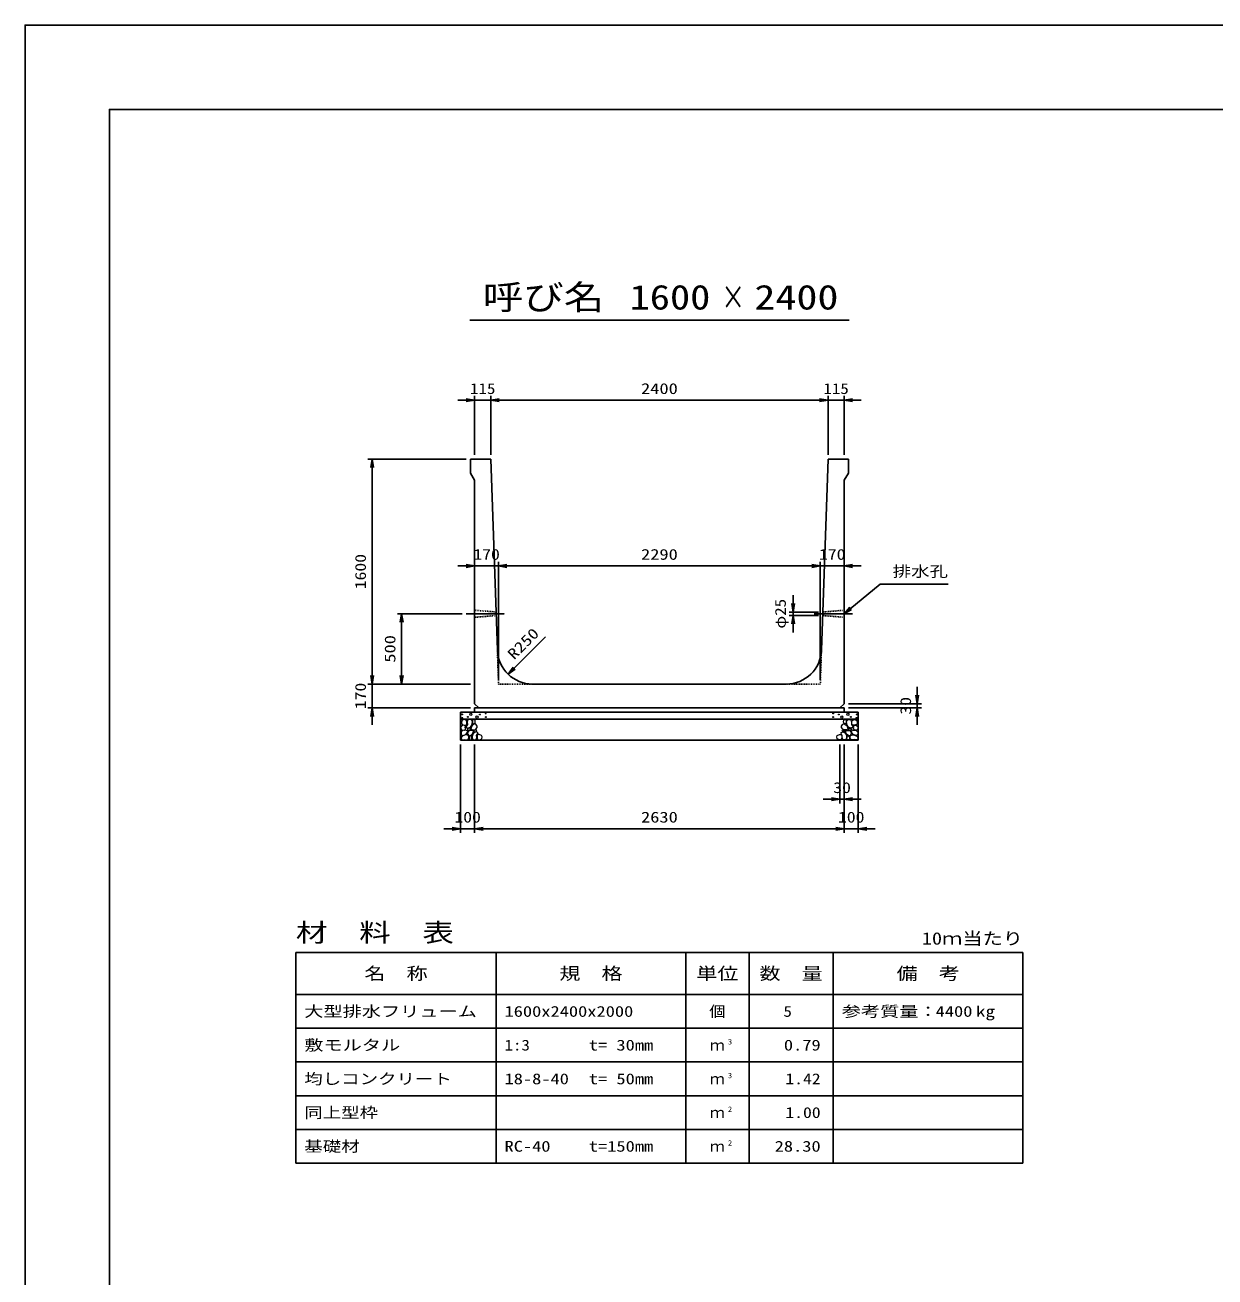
# Model space of a CAD drawing. Units: millimetres at full size. Extents: x 0 to 25230, y 0 to 17820.
# Drawn here: x 0 to 8469, y 8910 to 17820 of the extents above; entities that cross this region are included whole.
import ezdxf
from ezdxf.enums import TextEntityAlignment as Align

# ---------------------------------------------------------------- set-up
doc = ezdxf.new("R2010")
doc.units = ezdxf.units.MM
doc.linetypes.add('CHAIN', pattern=[18.5, 12, -1.5, 3.5, -1.5])
doc.linetypes.add('DASHED_SPACED', pattern=[12, 6, -6])
for name, color, linetype, lineweight in [('0_2', 7, 'Continuous', 25), ('D-BMK', 2, 'CHAIN', 25), ('D-DCR-HCHn', 4, 'Continuous', 9), ('D-MTR-FRAM', 7, 'Continuous', 25), ('D-MTR-LINE', 7, 'Continuous', 25), ('D-STR-DIM', 7, 'Continuous', 25), ('D-STR-STRn', 1, 'Continuous', 25), ('D-TTL', 2, 'Continuous', 25), ('D-TTL-TXT', 7, 'Continuous', 25)]:
    doc.layers.add(name, color=color, linetype=linetype, lineweight=lineweight)
doc.layers.add('D-MTR', color=7, linetype='Continuous')
doc.layers.add('D-MTR-TXT', color=7, linetype='Continuous')
doc.styles.add('ＭＳ ゴシック', font='')
doc.styles.get('ＭＳ ゴシック').set_extended_font_data('MS Gothic')

# ---------------------------------------------------------------- blocks, each defined once
blk = doc.blocks.new('open_arrow')
at = {"color": 0, "linetype": 'Continuous', "lineweight": -2}
blk.add_lwpolyline([(7.5, 1.25), (0, 0), (7.5, -1.25)], dxfattribs=at)

msp = doc.modelspace()

# ---------------------------------------------------------------- linework, layer by layer
at = {"layer": '0_2'}
for p, q in [((3110, 13630), (2650, 13630)), ((2680, 13630), (2680, 13130)), ((3170, 13130), (2650, 13130))]:
    msp.add_line(p, q, dxfattribs=at)
at = {"layer": 'D-BMK'}
for p, q in [((3140, 13630), (3412.812, 13630)), ((5617.188, 13630), (5890, 13630))]:
    msp.add_line(p, q, dxfattribs=at)
at = {"layer": 'D-DCR-HCHn'}
for points in [[(3105.46, 12830.356), (3100.26, 12814.753), (3107.194, 12804.352), (3124.53, 12802.618), (3136.366, 12807.699), (3131.464, 12819.954), (3134.932, 12826.889), (3127.997, 12833.823), (3117.596, 12837.29)], [(3138.399, 12873.696), (3122.796, 12877.163), (3108.928, 12870.228), (3107.194, 12854.626), (3110.661, 12842.491), (3127.997, 12837.29), (3140.132, 12837.29), (3145.333, 12845.958), (3145.333, 12865.028)], [(3152.267, 12875.429), (3147.067, 12859.827), (3148.8, 12842.491), (3136.665, 12823.421), (3152.267, 12814.753), (3169.603, 12823.421), (3180.005, 12837.29), (3183.472, 12859.827), (3180.005, 12871.962), (3169.603, 12877.163)], [(3181.739, 12833.823), (3173.071, 12813.02), (3180.005, 12804.352), (3200.808, 12804.352), (3209.476, 12807.819), (3218.144, 12819.954), (3218.144, 12830.356), (3209.476, 12844.224), (3199.074, 12845.958)], [(3185.206, 12871.962), (3185.206, 12851.159), (3193.874, 12845.958), (3202.542, 12851.159), (3204.275, 12863.294), (3202.542, 12873.696), (3190.407, 12877.163)], [(5848.261, 12833.823), (5856.929, 12813.02), (5849.995, 12804.352), (5829.192, 12804.352), (5820.524, 12807.819), (5811.856, 12819.954), (5811.856, 12830.356), (5820.524, 12844.224), (5830.926, 12845.958)], [(5844.794, 12871.962), (5844.794, 12851.159), (5836.126, 12845.958), (5827.458, 12851.159), (5825.725, 12863.294), (5827.458, 12873.696), (5839.593, 12877.163)], [(5877.733, 12875.429), (5882.933, 12859.827), (5881.2, 12842.491), (5893.335, 12823.421), (5877.733, 12814.753), (5860.397, 12823.421), (5849.995, 12837.29), (5846.528, 12859.827), (5849.995, 12871.962), (5860.397, 12877.163)], [(5891.601, 12873.696), (5907.204, 12877.163), (5921.072, 12870.228), (5922.806, 12854.626), (5919.339, 12842.491), (5902.003, 12837.29), (5889.868, 12837.29), (5884.667, 12845.958), (5884.667, 12865.028)], [(5924.54, 12830.356), (5929.74, 12814.753), (5922.806, 12804.352), (5905.47, 12802.618), (5893.634, 12807.699), (5898.536, 12819.954), (5895.068, 12826.889), (5902.003, 12833.823), (5912.404, 12837.29)], [(3138.366, 12772.757), (3151.208, 12792.019), (3149.603, 12796.834), (3131.946, 12801.65), (3115.894, 12800.045), (3104.658, 12790.414), (3103.052, 12779.177), (3104.658, 12767.941), (3117.499, 12764.731)], [(3144.787, 12732.627), (3156.023, 12737.443), (3159.234, 12753.494), (3152.813, 12764.731), (3141.577, 12767.941), (3127.13, 12766.336), (3111.078, 12759.915), (3103.052, 12750.284), (3103.052, 12739.048), (3107.868, 12732.627), (3127.13, 12734.232)], [(3155.735, 12814.753), (3147.067, 12807.819), (3150.534, 12802.618), (3162.669, 12802.618), (3167.87, 12804.352), (3171.337, 12811.286), (3166.136, 12816.487)], [(3183.311, 12772.757), (3191.337, 12792.019), (3184.916, 12800.045), (3165.654, 12800.045), (3157.628, 12796.834), (3149.603, 12785.598), (3149.603, 12775.967), (3157.628, 12763.125), (3167.259, 12761.52)], [(3180.101, 12737.443), (3180.101, 12756.705), (3172.075, 12761.52), (3164.049, 12756.705), (3162.444, 12745.469), (3164.049, 12735.837), (3175.285, 12732.627)], [(3210.599, 12734.232), (3215.415, 12748.679), (3213.81, 12764.731), (3225.046, 12782.388), (3210.599, 12790.414), (3194.548, 12782.388), (3184.916, 12769.546), (3181.706, 12748.679), (3184.916, 12737.443), (3194.548, 12732.627)], [(3207.389, 12790.414), (3215.415, 12796.834), (3212.204, 12801.65), (3200.968, 12801.65), (3196.153, 12800.045), (3192.942, 12793.624), (3197.758, 12788.808)], [(3223.441, 12735.837), (3237.887, 12732.627), (3250.729, 12739.048), (3252.334, 12753.494), (3249.124, 12764.731), (3233.072, 12769.546), (3221.836, 12769.546), (3217.02, 12761.52), (3217.02, 12743.863)], [(5806.559, 12735.837), (5792.113, 12732.627), (5779.271, 12739.048), (5777.666, 12753.494), (5780.876, 12764.731), (5796.928, 12769.546), (5808.164, 12769.546), (5812.98, 12761.52), (5812.98, 12743.863)], [(5819.401, 12734.232), (5814.585, 12748.679), (5816.19, 12764.731), (5804.954, 12782.388), (5819.401, 12790.414), (5835.452, 12782.388), (5845.084, 12769.546), (5848.294, 12748.679), (5845.084, 12737.443), (5835.452, 12732.627)], [(5822.611, 12790.414), (5814.585, 12796.834), (5817.796, 12801.65), (5829.032, 12801.65), (5833.847, 12800.045), (5837.058, 12793.624), (5832.242, 12788.808)], [(5846.689, 12772.757), (5838.663, 12792.019), (5845.084, 12800.045), (5864.346, 12800.045), (5872.372, 12796.834), (5880.397, 12785.598), (5880.397, 12775.967), (5872.372, 12763.125), (5862.741, 12761.52)], [(5849.899, 12737.443), (5849.899, 12756.705), (5857.925, 12761.52), (5865.951, 12756.705), (5867.556, 12745.469), (5865.951, 12735.837), (5854.715, 12732.627)], [(5874.265, 12814.753), (5882.933, 12807.819), (5879.466, 12802.618), (5867.331, 12802.618), (5862.13, 12804.352), (5858.663, 12811.286), (5863.864, 12816.487)], [(5885.213, 12732.627), (5873.977, 12737.443), (5870.766, 12753.494), (5877.187, 12764.731), (5888.423, 12767.941), (5902.87, 12766.336), (5918.922, 12759.915), (5926.948, 12750.284), (5926.948, 12739.048), (5922.132, 12732.627), (5902.87, 12734.232)], [(5891.634, 12772.757), (5878.792, 12792.019), (5880.397, 12796.834), (5898.054, 12801.65), (5914.106, 12800.045), (5925.342, 12790.414), (5926.948, 12779.177), (5925.342, 12767.941), (5912.501, 12764.731)]]:
    msp.add_lwpolyline(points, close=True, dxfattribs=at)
for centre, radius in [((3173.336, 12913.955), 7.5), ((3278.131, 12920.006), 3), ((5751.869, 12920.006), 3), ((5856.664, 12913.955), 7.5), ((3110.727, 12913.955), 3), ((3111.869, 12888.91), 3), ((3152.292, 12895.752), 3), ((3216.664, 12894.961), 7.5), ((3237.708, 12913.164), 3), ((3279.273, 12894.961), 3), ((5750.727, 12894.961), 3), ((5792.292, 12913.164), 3), ((5813.336, 12894.961), 7.5), ((5877.708, 12895.752), 3), ((5918.131, 12888.91), 3), ((5919.273, 12913.955), 3)]:
    msp.add_circle(centre, radius, dxfattribs=at)
at = {"layer": 'D-MTR-FRAM'}
for p, q in [((1927.5, 11220), (7102.5, 11220)), ((1927.5, 11220), (1927.5, 9720)), ((7102.5, 11220), (7102.5, 9720)), ((1927.5, 9720), (7102.5, 9720))]:
    msp.add_line(p, q, dxfattribs=at)
at = {"layer": 'D-MTR-LINE'}
for p, q in [((3352.5, 11220), (3352.5, 9720)), ((4702.5, 11220), (4702.5, 9720)), ((5152.5, 11220), (5152.5, 9720)), ((5752.5, 11220), (5752.5, 9720)), ((1927.5, 10920), (7102.5, 10920)), ((1927.5, 10680), (7102.5, 10680)), ((1927.5, 10440), (7102.5, 10440)), ((1927.5, 10200), (7102.5, 10200)), ((1927.5, 9960), (7102.5, 9960))]:
    msp.add_line(p, q, dxfattribs=at)
at = {"layer": 'D-STR-DIM'}
for p, q in [((3080, 15150), (3435, 15150)), ((3200, 14760), (3200, 15180)), ((3315, 14760), (3315, 15180)), ((3315, 14760), (3315, 15180)), ((3315, 15150), (5715, 15150)), ((5595, 15150), (5950, 15150)), ((5715, 14760), (5715, 15180)), ((5715, 14760), (5715, 15180)), ((5830, 14760), (5830, 15180)), ((3140, 14730), (2440, 14730)), ((2470, 14730), (2470, 13130)), ((3370, 13160), (3370, 14000)), ((3370, 13160), (3370, 14000)), ((5660, 13160), (5660, 14000)), ((5660, 13160), (5660, 14000)), ((3080, 13970), (3490, 13970)), ((3370, 13970), (5660, 13970)), ((5540, 13970), (5950, 13970)), ((5467.188, 13762.5), (5467.188, 13497.5)), ((5647.617, 13642.5), (5437.188, 13642.5)), ((5646.758, 13617.5), (5437.188, 13617.5)), ((3437.84, 13200.212), (3703.005, 13465.377)), ((2470, 13250), (2470, 12840)), ((3170, 13130), (2440, 13130)), ((3170, 13130), (2440, 13130)), ((6350, 13110), (6350, 12840)), ((3170, 12960), (2440, 12960)), ((5860, 12990), (6380, 12990)), ((5860, 12960), (6380, 12960)), ((3100, 12700), (3100, 12070)), ((3200, 12700), (3200, 12070)), ((3200, 12700), (3200, 12070)), ((5800, 12700), (5800, 12280)), ((5830, 12700), (5830, 12070)), ((5830, 12700), (5830, 12070)), ((5830, 12700), (5830, 12280)), ((5930, 12700), (5930, 12070)), ((5680, 12310), (5950, 12310)), ((3320, 12100), (2980, 12100)), ((3200, 12100), (5830, 12100)), ((6050, 12100), (5710, 12100))]:
    msp.add_line(p, q, dxfattribs=at)
msp.add_lwpolyline([(5830, 13630), (6085, 13840), (6145, 13840), (6569.416, 13840)], dxfattribs=at)
at = {"layer": 'D-STR-STRn'}
for p, q in [((3170, 14730), (3315, 14730)), ((3170, 14630), (3170, 14730)), ((3315, 14730), (3361.701, 13371.411)), ((5715, 14730), (5668.299, 13371.411)), ((5860, 14730), (5715, 14730)), ((5860, 14630), (5860, 14730)), ((3170, 14630), (3200, 14580)), ((5860, 14630), (5830, 14580)), ((3200, 12990), (3200, 14580)), ((5830, 12990), (5830, 14580)), ((3611.554, 13130), (5418.446, 13130)), ((3100, 12730), (3100, 12930)), ((3100, 12930), (5930, 12930)), ((3200, 12990), (3230, 12960)), ((3200, 12960), (5830, 12960)), ((3200, 12960), (3200, 12930)), ((5830, 12990), (5800, 12960)), ((5830, 12960), (5830, 12930)), ((5930, 12730), (5930, 12930)), ((3100, 12880), (5930, 12880)), ((3100, 12730), (5930, 12730))]:
    msp.add_line(p, q, dxfattribs=at)
at = {"layer": 'D-STR-STRn', "color": 2, "linetype": 'DASHED_SPACED'}
for p, q in [((3352.383, 13642.5), (3200, 13655)), ((5830, 13655), (5677.617, 13642.5)), ((3353.242, 13617.5), (3200, 13605)), ((5830, 13605), (5676.758, 13617.5)), ((3361.701, 13371.411), (3370, 13130)), ((5668.299, 13371.411), (5660, 13130)), ((3370, 13130), (3611.554, 13130)), ((5660, 13130), (5418.446, 13130))]:
    msp.add_line(p, q, dxfattribs=at)
at = {"layer": 'D-STR-STRn'}
for centre, start, end in [((3611.554, 13380), 181.96877, 270), ((5418.446, 13380), 270, 358.03123)]:
    msp.add_arc(centre, 250, start, end, dxfattribs=at)
at = {"layer": 'D-TTL'}
for points in [[(0, 0), (25230, 0), (25230, 17820), (0, 17820)], [(600, 600), (24630, 600), (24630, 17220), (600, 17220)]]:
    msp.add_lwpolyline(points, close=True, dxfattribs=at)
at = {"layer": 'D-TTL-TXT'}
msp.add_line((3165, 15720), (5865, 15720), dxfattribs=at)

# ---------------------------------------------------------------- block references
at = {"layer": '0_2', "xscale": 8, "yscale": 8}
for p, rotation in [((2680, 13630), 270), ((2680, 13130), 90)]:
    msp.add_blockref('open_arrow', p, dxfattribs=dict(at, rotation=rotation))
at = {"layer": 'D-STR-DIM', "xscale": 8, "yscale": 8}
for p, rotation in [((3200, 15150), 180), ((5715, 15150), 180), ((5715, 15150), 180), ((2470, 14730), 270), ((3200, 13970), 180), ((5660, 13970), 180), ((5660, 13970), 180), ((5467.188, 13642.5), 90), ((5830, 13630), 39.5), ((5467.188, 13617.5), 270), ((2470, 13130), 90), ((2470, 13130), 90), ((3437.84, 13200.212), 45), ((6350, 12990), 90), ((2470, 12960), 270), ((6350, 12960), 270), ((5800, 12310), 180), ((3100, 12100), 180), ((5830, 12100), 180), ((5830, 12100), 180)]:
    msp.add_blockref('open_arrow', p, dxfattribs=dict(at, rotation=rotation))
for p in [(3315, 15150), (3315, 15150), (5830, 15150), (3370, 13970), (3370, 13970), (5830, 13970), (5830, 12310), (3200, 12100), (3200, 12100), (5930, 12100)]:
    msp.add_blockref('open_arrow', p, dxfattribs=at)

# ---------------------------------------------------------------- texts
at = {"layer": '0_2', "style": 'ＭＳ ゴシック', "width": 1.25}
msp.add_text('500', height=76.98, rotation=90, dxfattribs=at).set_placement((2597.5, 13380), align=Align.MIDDLE_CENTER)
at = {"layer": 'D-MTR', "style": 'ＭＳ ゴシック', "width": 1.25}
msp.add_text('材\u3000料\u3000表', height=132, dxfattribs=at).set_placement((1927.5, 11256), align=Align.BOTTOM_LEFT)
at = {"layer": 'D-MTR', "style": 'ＭＳ ゴシック', "width": 1.2}
msp.add_text('10ｍ当たり', height=87.98, dxfattribs=at).set_placement((7102.5, 11249), align=Align.BOTTOM_RIGHT)
at = {"layer": 'D-MTR-TXT', "style": 'ＭＳ ゴシック'}
for s, height, width, p in [('名\u3000称', 87.98, 1.25, (2640, 11070)), ('規\u3000格', 87.98, 1.25, (4027.5, 11070)), ('単位', 87.98, 1.25, (4927.5, 11070)), ('数\u3000量', 87.98, 1.25, (5452.5, 11070)), ('備\u3000考', 87.98, 1.25, (6427.5, 11070)), ('個', 76.98, 1.1, (4927.5, 10800))]:
    msp.add_text(s, height=height, dxfattribs=dict(at, width=width)).set_placement(p, align=Align.MIDDLE_CENTER)
for s, width, p in [('大型排水フリューム', 1.3, (1987.5, 10800)), ('1600x2400x2000', 1.25, (3412.5, 10800)), ('参考質量：    kg', 1.3, (5812.5, 10800)), ('敷モルタル', 1.3, (1987.5, 10560)), ('1:3', 1.15, (3412.5, 10560)), ('t= 30mm', 1.25, (4012.5, 10560)), ('均しコンクリート', 1.25, (1987.5, 10320)), ('18-8-40', 1.25, (3412.5, 10320)), ('t= 50mm', 1.25, (4012.5, 10320)), ('同上型枠', 1.25, (1987.5, 10080)), ('基礎材', 1.25, (1987.5, 9840)), ('RC-40', 1.25, (3412.5, 9840)), ('t=150mm', 1.25, (4012.5, 9840))]:
    msp.add_text(s, height=76.98, dxfattribs=dict(at, width=width)).set_placement(p, align=Align.MIDDLE_LEFT)
for s, width, p in [('5', 1.15, (5457.83, 10800)), ('4400', 1.25, (6742.5, 10800)), ('0.79', 1.25, (5662.5, 10560)), ('1.42', 1.2, (5662.5, 10320)), ('1.00', 1.2, (5662.5, 10080)), ('28.30', 1.25, (5662.5, 9840))]:
    msp.add_text(s, height=76.98, dxfattribs=dict(at, width=width)).set_placement(p, align=Align.MIDDLE_RIGHT)
for p in [(4927.5, 10560), (4927.5, 10320), (4927.5, 10080), (4927.5, 9840)]:
    msp.add_text('ｍ', height=76.98, dxfattribs=at).set_placement(p, align=Align.MIDDLE_CENTER)
at = {"layer": 'D-MTR-TXT', "style": 'ＭＳ ゴシック', "width": 1.15}
for s, p in [('3', (5002.5, 10553)), ('3', (5002.5, 10313)), ('2', (5002.5, 10073)), ('2', (5002.5, 9833))]:
    msp.add_text(s, height=38.49, dxfattribs=at).set_placement(p, align=Align.BOTTOM_LEFT)
at = {"layer": 'D-STR-DIM', "style": 'ＭＳ ゴシック'}
for s, width, p in [('115', 1.15, (3257.5, 15232.5)), ('2400', 1.25, (4515, 15232.5)), ('115', 1.15, (5772.5, 15232.5)), ('170', 1.2, (3285, 14052.5)), ('2290', 1.25, (4515, 14052.5)), ('170', 1.2, (5745, 14052.5)), ('30', 1.2, (5815, 12392.5)), ('100', 1.2, (3150, 12182.5)), ('2630', 1.25, (4515, 12182.5)), ('100', 1.2, (5880, 12182.5))]:
    msp.add_text(s, height=76.98, dxfattribs=dict(at, width=width)).set_placement(p, align=Align.MIDDLE_CENTER)
for s, width, p in [('1600', 1.2, (2387.5, 13930)), ('φ25', 1.15, (5376.16, 13630)), ('170', 1.2, (2387.5, 13045)), ('30', 1.2, (6267.5, 12975))]:
    msp.add_text(s, height=76.98, rotation=90, dxfattribs=dict(at, width=width)).set_placement(p, align=Align.MIDDLE_CENTER)
at = {"layer": 'D-STR-DIM', "style": 'ＭＳ ゴシック', "width": 1.25}
msp.add_text('排水孔', height=76.98, dxfattribs=at).set_placement((6175, 13870), align=Align.BOTTOM_LEFT)
msp.add_text('R250', height=76.98, rotation=45, dxfattribs=at).set_placement((3496.25, 13281.25), align=Align.BOTTOM_LEFT)
at = {"layer": 'D-TTL-TXT', "style": 'ＭＳ ゴシック'}
for s, width, p in [('呼び名', 1.2, (3690, 15742.5)), ('1600', 1.2, (4590, 15742.5)), ('×', 0.7, (5040, 15742.5)), ('2400', 1.25, (5490, 15742.5))]:
    msp.add_text(s, height=176, dxfattribs=dict(at, width=width)).set_placement(p, align=Align.BOTTOM_CENTER)

doc.saveas('drawing.dxf')
